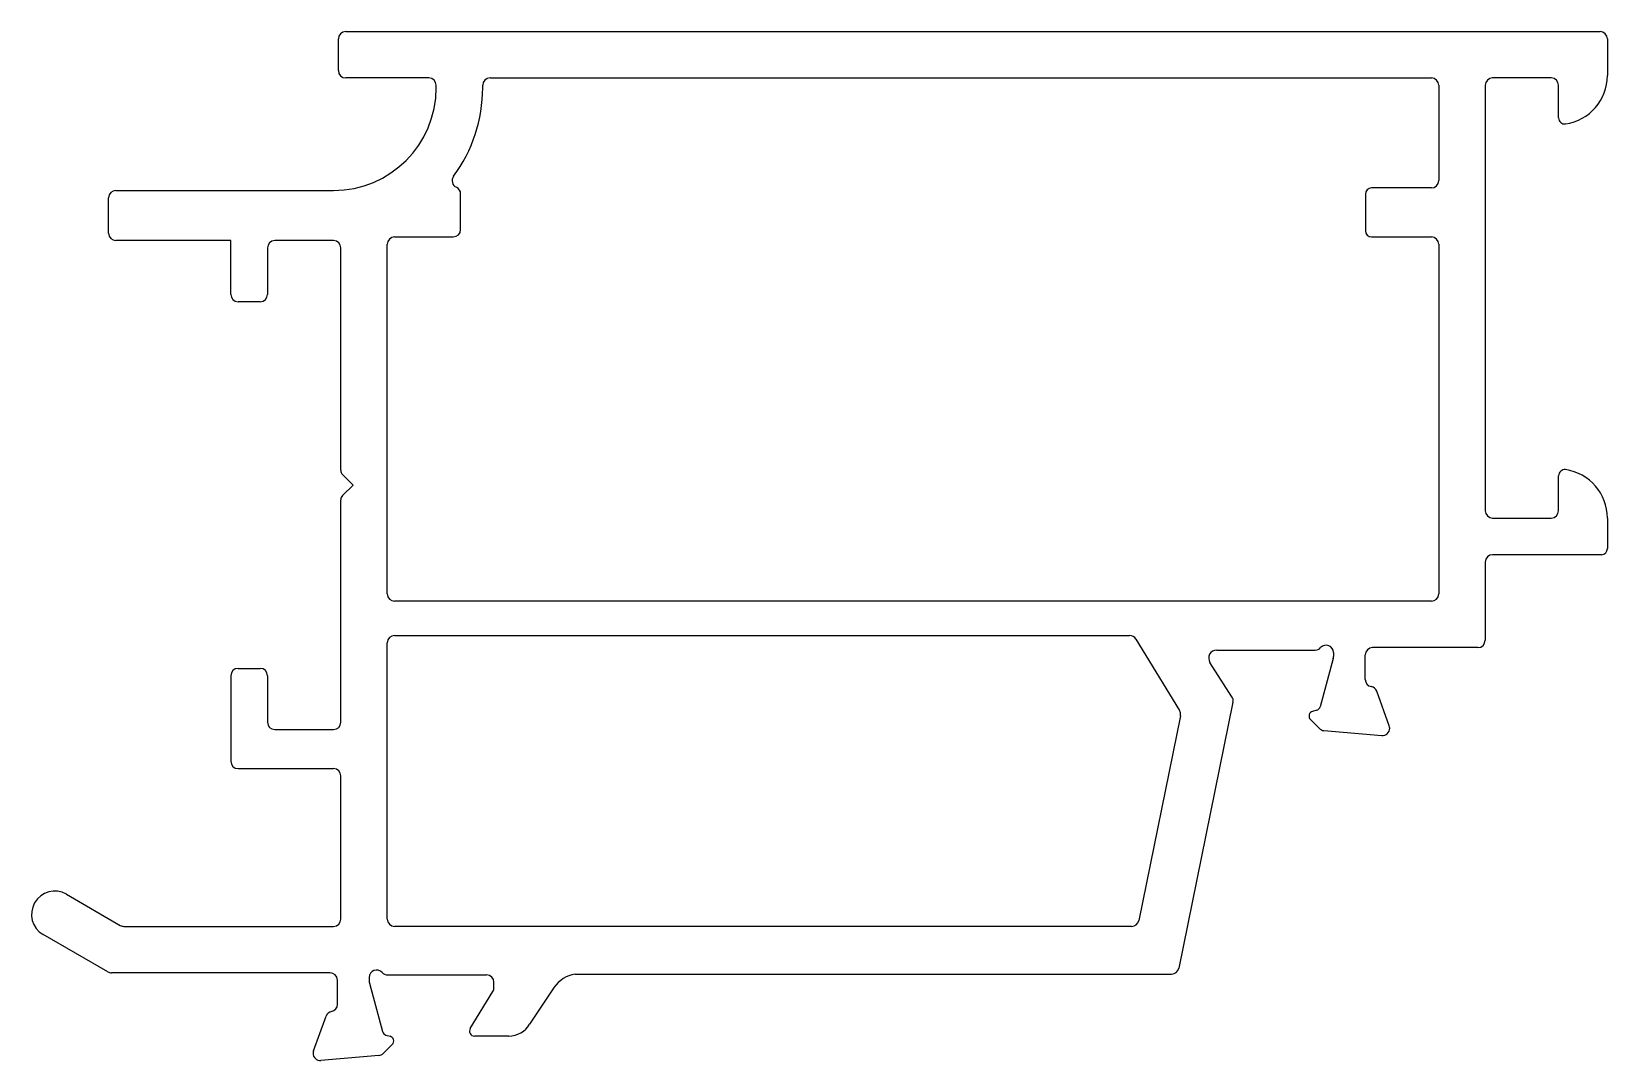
# Model space of a CAD drawing. Extents: x 560.3 to 624.8, y 723.4 to 765.5.
import ezdxf

# ---------------------------------------------------------------- set-up
doc = ezdxf.new("R2010")
doc.units = 0
doc.layers.get('0').update_dxf_attribs({"linetype": 'CONTINUOUS'})

msp = doc.modelspace()

# ---------------------------------------------------------------- linework, layer by layer
for p, q in [((572.872, 763.878), (572.872, 765.178)), ((573.172, 765.478), (624.472, 765.478)), ((624.772, 765.178), (624.772, 763.678)), ((576.572, 763.578), (573.172, 763.578)), ((576.872, 763.178), (576.872, 763.278)), ((578.772, 763.178), (578.772, 763.278)), ((579.072, 763.578), (617.572, 763.578)), ((617.872, 763.278), (617.872, 759.378)), ((619.772, 763.278), (619.772, 745.878)), ((622.472, 763.578), (620.072, 763.578)), ((622.772, 761.946), (622.772, 763.278)), ((563.472, 757.228), (563.472, 758.678)), ((563.772, 758.978), (572.672, 758.978)), ((577.872, 757.378), (577.872, 758.833)), ((614.872, 758.828), (614.872, 757.328)), ((617.572, 759.078), (615.122, 759.078)), ((568.472, 756.928), (563.772, 756.928)), ((568.472, 754.728), (568.472, 756.928)), ((572.672, 756.928), (570.272, 756.928)), ((574.872, 742.478), (574.872, 756.778)), ((575.172, 757.078), (577.572, 757.078)), ((615.122, 757.078), (617.572, 757.078)), ((617.872, 756.778), (617.872, 742.478)), ((569.972, 756.628), (569.972, 754.728)), ((572.972, 747.532), (572.972, 756.628)), ((569.672, 754.428), (568.772, 754.428)), ((573.472, 746.928), (573.046, 747.355)), ((622.772, 745.878), (622.772, 747.31)), ((573.046, 746.502), (573.472, 746.928)), ((572.972, 737.228), (572.972, 746.325)), ((620.072, 745.578), (622.472, 745.578)), ((624.772, 745.578), (624.772, 744.328)), ((619.772, 743.778), (619.772, 740.578)), ((624.522, 744.078), (620.072, 744.078)), ((617.572, 742.178), (575.172, 742.178)), ((575.17, 740.775), (605.23, 740.775)), ((605.486, 740.631), (607.27, 737.709)), ((574.87, 729.175), (574.87, 740.475)), ((608.793, 740.178), (612.819, 740.178)), ((613.566, 740.078), (613.566, 739.918)), ((614.866, 738.978), (614.866, 739.978)), ((619.472, 740.278), (615.166, 740.278)), ((568.772, 739.428), (569.672, 739.428)), ((609.415, 738.272), (608.516, 739.67)), ((613.556, 739.84), (613.025, 737.858)), ((568.472, 739.128), (568.472, 735.628)), ((569.972, 739.128), (569.972, 737.228)), ((609.457, 738.05), (607.242, 727.169)), ((615.849, 737.079), (615.335, 738.492)), ((607.308, 737.493), (605.602, 729.116)), ((612.625, 737.337), (612.989, 736.973)), ((612.884, 737.717), (612.715, 737.672)), ((570.272, 736.928), (572.672, 736.928)), ((613.175, 736.887), (615.54, 736.68)), ((568.772, 735.328), (572.672, 735.328)), ((572.972, 729.178), (572.972, 735.028)), ((561.747, 730.192), (563.952, 728.919)), ((563.443, 727.019), (560.797, 728.546)), ((564.102, 728.878), (572.672, 728.878)), ((605.309, 728.875), (575.17, 728.875)), ((572.534, 726.978), (563.593, 726.978)), ((572.834, 725.692), (572.834, 726.678)), ((574.134, 726.792), (574.134, 726.631)), ((574.145, 726.554), (574.676, 724.572)), ((574.882, 726.892), (578.934, 726.892)), ((579.234, 726.371), (579.234, 726.592)), ((581.696, 726.388), (580.694, 724.871)), ((582.55, 726.928), (606.948, 726.928)), ((578.264, 724.696), (579.19, 726.215)), ((571.852, 723.793), (572.366, 725.205)), ((574.817, 724.43), (574.986, 724.385)), ((575.076, 724.051), (574.712, 723.687)), ((579.84, 724.392), (578.434, 724.392)), ((574.526, 723.6), (572.16, 723.393))]:
    msp.add_line(p, q)
for centre, radius, start, end in [((573.172, 765.178), 0.3, 90, 180), ((624.472, 765.178), 0.3, 0, 90), ((573.172, 763.878), 0.3, 180, 270), ((572.672, 763.178), 4.2, 270, 360), ((576.572, 763.278), 0.3, 0, 90), ((572.672, 763.178), 6.1, 323.57643, 0), ((579.072, 763.278), 0.3, 90, 180), ((617.572, 763.278), 0.3, 0, 90), ((620.072, 763.278), 0.3, 90, 180), ((622.472, 763.278), 0.3, 0, 90), ((622.772, 763.678), 2, 278.21321, 0), ((623.022, 761.946), 0.25, 180, 278.21321), ((577.822, 759.378), 0.3, 143.57643, 245.40117), ((617.572, 759.378), 0.3, 270, 0), ((563.772, 758.678), 0.3, 90, 180), ((577.572, 758.833), 0.3, 0, 65.40117), ((615.122, 758.828), 0.25, 90, 180), ((577.572, 757.378), 0.3, 270, 0), ((615.122, 757.328), 0.25, 180, 270), ((563.772, 757.228), 0.3, 180, 270), ((570.272, 756.628), 0.3, 90, 180), ((572.672, 756.628), 0.3, 360, 90), ((575.172, 756.778), 0.3, 90, 180), ((617.572, 756.778), 0.3, 0, 90), ((568.772, 754.728), 0.3, 180, 270), ((569.672, 754.728), 0.3, 270, 0), ((573.222, 747.532), 0.25, 180, 225), ((623.022, 747.31), 0.25, 81.78679, 180), ((622.772, 745.578), 2, 0, 81.78679), ((573.222, 746.325), 0.25, 135, 180), ((620.072, 745.878), 0.3, 180, 270), ((622.472, 745.878), 0.3, 270, 0), ((620.072, 743.778), 0.3, 90, 180), ((624.522, 744.328), 0.25, 270, 0), ((575.172, 742.478), 0.3, 180, 270), ((617.572, 742.478), 0.3, 270, 0), ((575.17, 740.475), 0.3, 90, 180), ((605.23, 740.475), 0.3, 31.39551, 90), ((619.472, 740.578), 0.3, 270, 0), ((608.793, 739.848), 0.33, 90, 212.76006), ((612.819, 740.478), 0.3, 270, 318.18969), ((613.266, 740.078), 0.3, 360, 138.18969), ((613.266, 739.918), 0.3, 345, 360), ((615.166, 739.978), 0.3, 90, 180), ((568.772, 739.128), 0.3, 90, 180), ((569.672, 739.128), 0.3, 0, 90), ((615.166, 738.978), 0.3, 180, 259.09572), ((615.053, 738.389), 0.3, 20, 79.09572), ((609.163, 738.11), 0.3, 348.49474, 32.76006), ((607.014, 737.553), 0.3, 348.49474, 31.39551), ((612.766, 737.478), 0.2, 105, 225), ((612.832, 737.91), 0.2, 285, 345), ((570.272, 737.228), 0.3, 180, 270), ((572.672, 737.228), 0.3, 270, 0), ((613.201, 737.185), 0.3, 225, 265), ((615.566, 736.978), 0.3, 265, 360), ((615.585, 736.982), 0.281, 359.33603, 20.28031), ((568.772, 735.628), 0.3, 180, 270), ((572.672, 735.028), 0.3, 360, 90), ((561.272, 729.369), 0.95, 60, 240), ((572.672, 729.178), 0.3, 270, 0), ((575.17, 729.175), 0.3, 180, 270), ((605.309, 729.175), 0.3, 270, 348.49474), ((564.102, 729.178), 0.3, 240, 270), ((563.593, 727.278), 0.3, 240, 270), ((574.434, 726.792), 0.3, 41.81031, 180), ((606.948, 727.228), 0.3, 270, 348.49474), ((572.534, 726.678), 0.3, 0, 90), ((574.434, 726.631), 0.3, 180, 195), ((574.882, 727.192), 0.3, 221.81031, 270), ((578.934, 726.592), 0.3, 360, 90), ((578.934, 726.371), 0.3, 328.60449, 360), ((582.766, 725.642), 1.304, 99.55408, 145.13237), ((572.648, 725.103), 0.3, 100.90428, 160), ((572.534, 725.692), 0.3, 280.90428, 0), ((574.869, 724.624), 0.2, 195, 255), ((578.434, 724.592), 0.2, 148.60449, 270), ((579.84, 725.392), 1, 270, 328.6), ((572.116, 723.695), 0.281, 159.71969, 180.66397), ((574.934, 724.192), 0.2, 315, 75), ((572.134, 723.692), 0.3, 180, 275), ((574.5, 723.899), 0.3, 275, 315)]:
    msp.add_arc(centre, radius, start, end)

doc.saveas('drawing.dxf')
